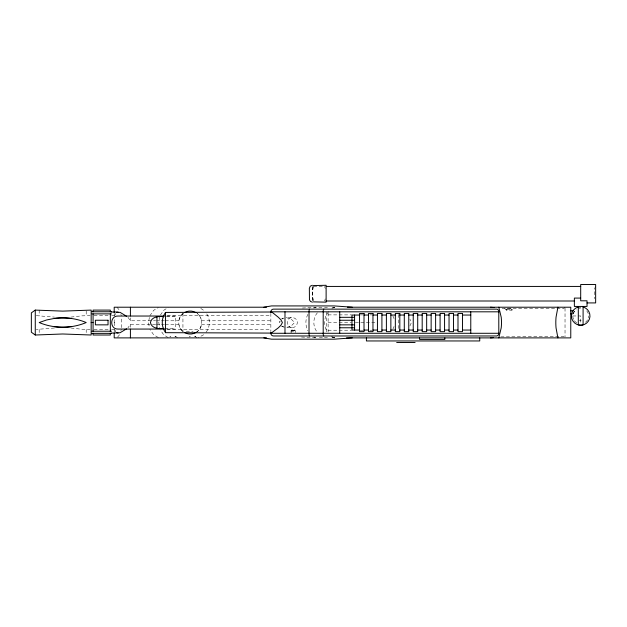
<?xml version="1.0" encoding="UTF-8"?>
<svg xmlns="http://www.w3.org/2000/svg" width="627" height="627" viewBox="0 0 627 627"><rect width="100%" height="100%" fill="white"/><g stroke="black" fill="none" stroke-linecap="round" stroke-linejoin="round"><path stroke-width="0.47" stroke-dasharray="3.13 2.35" d="M183.35 313.422C177.245 317.489 177.245 327.607 183.35 331.683M195.938 332.514C202.874 328.767 203.626 317.826 197.019 313.422M121.497 327.647L121.497 317.458M313.045 286.406L312.591 289.494A8.355 1.23 -90 0 0 312.591 297.935L313.045 301.023M325.295 298.867L324.527 300.999M120.886 330.774L121.262 329.293M155.637 324.324L130.408 324.324L127.947 327.819M159.822 316.635L158.796 322.552L159.822 328.47M149.367 317.458L148.528 322.552L149.367 327.647M313.398 286.68L312.74 290.074A7.218 1.066 -90 0 0 312.74 297.355L313.672 300.999M114.937 315.091L115.587 313.422M573.078 313.915L574.755 310.851M392.776 329.363L394.258 325.962M409.893 325.962L411.406 322.552L409.893 319.143M595.65 286.429L594.498 288.733L594.498 298.695M160.441 315.067L163.623 310.349L168.122 307.52M307.888 314.331C305.224 319.347 305.224 325.758 307.888 330.774M149.869 315.812L153.623 310.349L158.357 307.52M206.103 332.255C210.178 326.941 210.507 319.057 206.549 313.586M119.522 334.747L116.99 337.89M317.356 312.826C312.677 318.195 312.677 326.902 317.356 332.271M328.72 311.533C323.798 316.948 323.281 325.57 327.231 331.675M291.32 332.349C291.79 330.5 294.282 330.453 294.878 332.255M291.022 332.6L291.022 330.86L291.853 330.029L294.659 330.029L295.482 330.86L295.482 333.87M504.688 308.5L506.334 310.153L511.945 310.153L513.599 308.5M565.029 307.214L563.744 308.5L500.848 308.225M203.689 334.747L198.367 337.577M281.594 318.971L283.349 318.046M333.039 308.014L334.426 307.214L331.761 308.445M294.659 330.029L293.992 330.782L293.546 330.429M506.334 310.153L506.334 309.362L507.658 308.656L508.56 308.5L508.56 309.362M281.868 319.025L283.623 318.234M313.806 308.139L315.859 307.214M332.443 308.139L334.497 307.214M331.785 308.139L334.23 307.214M324.355 307.943L328.125 307.214M292.488 327.537C295.654 327.6 297.974 324.237 297.167 321.259C295.928 316.376 289.674 317.513 285.99 317.568L291.108 319.025L294.596 322.552L291.108 326.071L285.99 327.537L292.488 327.537C285.865 327.843 285.943 317.246 292.488 317.568M70.937 317.105L81.377 315.883L90.108 315.647M54.455 327.999L36.248 329.449M319.386 337.781L323.657 337.122M500.848 336.871L563.744 336.597L565.029 337.89M302.426 308.022L318.43 307.214L323.657 307.975M313.672 286.429L324.527 286.429L325.295 288.561M506.334 309.362L511.945 309.362L511.945 310.153M328.125 314.879L351.457 314.879M360.204 314.879L363.127 314.879M369.93 314.879L371.874 314.879M36.248 315.647L54.455 317.105M94.019 315.647L110.626 315.647M111.606 315.647L114.537 315.647M167.291 315.647L270.856 315.647M572.804 315.961L580.696 315.961L580.696 323.853M166.594 316.032L175.388 316.032L175.388 329.065L166.594 329.065M166.625 316.745L175.388 316.745M579.254 320.209L581.174 320.209M127.947 317.278L130.408 320.781L155.637 320.781M156.601 320.781L160.481 320.781M161.452 320.781L164.368 320.781M165.332 320.781L178.914 320.781M201.455 320.781L270.856 320.781M328.125 322.552L351.457 322.552M355.344 322.552L376.341 322.552M156.601 324.324L160.481 324.324M161.452 324.324L164.368 324.324M165.332 324.324L178.914 324.324M201.455 324.324L270.856 324.324M164.674 328.352L175.388 328.352M70.937 327.999L81.377 329.214L90.108 329.449M94.019 329.449L110.626 329.449M111.606 329.449L114.537 329.449M167.291 329.449L270.856 329.449M328.125 330.217L351.457 330.217M360.204 330.217L363.127 330.217M369.93 330.217L371.874 330.217M291.853 330.029L294.659 330.429M291.022 330.86L295.482 330.86M186.282 331.683L193.116 331.683M170.897 336.237L170.074 336.237L170.074 337.028M174.862 336.237L175.685 336.237L177.331 337.89M190.42 336.237L189.597 336.237L189.597 337.028M194.386 336.237L195.209 336.237L196.862 337.89M301.485 337.036L316.549 337.788M324.355 337.154L328.125 337.89M284.313 327.365L281.515 326.071M331.785 336.965L334.23 337.89M283.623 326.863L281.868 326.071M158.357 337.577L153.623 334.747L149.869 329.293M332.443 336.965L334.497 337.89L331.644 336.291M313.806 336.965L315.859 337.89M168.122 337.577L163.623 334.747L160.441 330.029M331.761 336.66L334.426 337.89M511.945 309.362L509.72 308.5L509.72 309.362M291.853 330.429L292.966 330.86L292.966 330.429M200.797 308.445L203.689 310.349M116.99 307.214L119.522 310.349M115.807 331.981L114.937 330.006M392.776 315.734L394.258 319.143M120.886 314.331L121.262 315.812M565.029 308.17L565.029 336.926M398.647 314.425L398.647 330.68M328.125 312.967L328.125 332.138M326.753 312.262L326.753 331.855M312.418 286.68L312.418 300.999M270.856 313.422L270.856 331.683M195.209 336.237L195.209 337.028M182.935 313.39L182.935 331.707M175.685 336.237L175.685 337.028M130.408 317.873L130.408 320.781M130.408 324.324L130.408 327.231M114.2 313.923L114.2 315.843M114.2 319.676L114.2 325.429M114.2 329.261L114.2 332.138M86.205 311.016L86.205 315.647M86.205 329.449L86.205 334.081M39.188 310.091L39.188 315.647M39.188 329.449L39.188 334.081M201.298 325.531A11.505 11.505 0 0 1 196.572 332.114M183.186 331.675A11.505 11.505 0 0 1 179.079 325.531M179.079 319.574A11.505 11.505 0 0 1 183.186 313.422M197.191 313.422A11.505 11.505 0 0 1 201.298 319.574M114.443 325.28A10.44 1.575 -90 0 1 114.443 319.825M579.207 307.512A8.582 8.582 0 0 1 580.696 307.379M587.53 319.903A7.892 7.892 0 0 1 584.646 322.795M576.754 322.795A7.892 7.892 0 0 1 573.862 319.903M573.548 319.3A7.892 7.892 0 0 1 576.174 309.495M578.658 308.343A7.892 7.892 0 0 1 580.696 308.069M586.739 310.89A7.892 7.892 0 0 1 588.322 318.007M279.955 321.259L279.752 322.552L279.987 321.259"/><path stroke-width="0.94" d="M271.264 312.003L165.536 312.426C161.163 318.728 161.163 326.377 165.536 332.671L271.264 333.094L278.349 327.819L280.904 325.28L282.409 322.552L280.904 319.825L278.349 317.278L272.243 312.364L271.264 312.003L270.856 312.614L270.856 311.815A2.68 2.68 0 0 1 273.537 309.135L497.133 309.15L498.246 309.918L498.786 311.462L498.802 333.282L498.246 335.186L496.882 335.97L273.537 335.97A2.68 2.68 0 0 1 270.856 333.282L270.856 332.49M557.905 307.214L556.047 317.168A25.409 10.541 -90 0 0 556.047 327.929L557.905 337.89M498.802 337.89L501.2 327.929A24.124 12.219 -90 0 0 501.2 317.168L498.802 307.214M313.351 285.567L326.118 285.277L326.118 302.151L313.351 301.861M126.529 328.861L120.086 332.733L111.308 333.094M35.269 310.091L31.35 312.873L31.35 332.232L35.269 335.014L62.692 333.987L91.158 335.014L91.158 310.091L62.692 311.117L35.269 310.091L35.269 335.014M116.638 312.364L120.086 312.364L126.529 316.235M163.702 316.745C158.992 315.984 151.428 316.69 150.425 322.552C151.428 328.407 158.992 329.112 163.702 328.352M263.849 307.214L271.53 305.921L334.23 305.921L352.272 307.214M54.455 318.406L46.516 319.989L39.188 322.552C54.008 328.783 71.376 328.783 86.205 322.552C76.251 318.297 65.153 317.074 54.455 318.406A50.905 40.387 0 0 1 70.937 318.406M490.463 337.89L493.3 337.608M352.272 337.89L334.23 339.176L271.53 339.176L263.849 337.89M312.418 285.277L310.247 286.171L309.354 288.318L309.456 299.894L310.553 301.524L312.418 302.151M326.118 286.429L580.696 286.429M580.696 298.084L574.363 298.084L574.363 306.438L587.029 306.438L587.029 300.803L580.696 300.803L580.696 284.509L595.65 284.509L595.65 302.919L587.029 302.919M326.118 300.999L574.363 300.999M266.522 307.214L114.2 307.214L114.2 312.967M347.452 307.214L570.774 307.214L570.774 337.89L346.488 337.89M570.774 310.851L573.164 310.851M91.903 311.76L111.504 311.76M270.856 311.815L498.802 311.815M111.308 312.003L118.119 312.003M91.903 313.876L111.504 313.876M570.774 313.915L572.31 313.915M359.537 315.044L351.966 315.044L351.966 330.053L359.537 330.053M364.013 315.044L368.488 315.044M372.963 315.044L377.438 315.044M381.914 315.044L386.389 315.044M390.864 315.044L395.339 315.044M399.814 315.044L404.29 315.044M408.765 315.044L413.24 315.044M417.715 315.044L422.19 315.044M426.666 315.044L431.141 315.044M435.616 315.044L440.091 315.044M444.567 315.044L449.042 315.044M453.517 315.044L457.992 315.044M462.467 315.044L470.775 315.044M164.635 316.032L118.001 316.032C109.631 315.718 109.631 329.387 118.001 329.065L164.635 329.065M339.724 317.325L354.584 317.325M339.724 320.248L354.584 320.248M91.158 322.552L93.078 322.552M339.724 324.849L354.584 324.849M339.724 327.772L354.584 327.772M364.013 330.053L368.488 330.053M372.963 330.053L377.438 330.053M381.914 330.053L386.389 330.053M390.864 330.053L395.339 330.053M399.814 330.053L404.29 330.053M408.765 330.053L413.24 330.053M417.715 330.053L422.19 330.053M426.666 330.053L431.141 330.053M435.616 330.053L440.091 330.053M444.567 330.053L449.042 330.053M453.517 330.053L457.992 330.053M462.467 330.053L470.775 330.053M91.903 331.221L111.504 331.221M91.903 333.345L111.504 333.345M270.856 333.282L498.802 333.282M266.522 337.89L114.2 337.89L114.2 333.094M396.687 342.491L415.113 342.491M490.463 307.214L494.241 307.583M118.119 333.094L116.638 332.733M583.094 306.438L583.094 324.919L580.696 325.233L578.298 324.919L578.298 306.438M479.733 337.89L479.733 340.955L366.411 340.955L366.411 337.89M470.775 311.815L470.775 333.282M444.841 337.89L444.841 339.419L419.573 339.419L419.573 337.89M354.584 315.044L354.584 330.053M339.724 311.815L339.724 333.282M284.987 311.815L284.987 333.282M165.536 312.426L165.536 332.671M156.946 316.745L156.946 328.352M130.408 307.214L130.408 315.93M130.408 329.167L130.408 337.89M110.328 311.76L110.328 310.091L93.078 310.091L93.078 311.76M110.328 313.876L110.328 331.683M110.328 333.345L110.328 335.014L93.078 335.014L93.078 333.345M93.078 313.876L93.078 331.221M309.597 335.947A2.72 0.572 -90 0 1 309.017 333.29L309.025 311.815A2.72 0.572 -90 0 1 309.597 309.15M323.775 335.947A2.72 0.572 -90 0 1 323.195 333.29L323.195 311.815A2.72 0.572 -90 0 1 323.775 309.15M195.938 332.514A11.505 11.505 0 0 1 184.432 332.514M184.432 312.591A11.505 11.505 0 0 1 195.938 312.591M70.937 326.691A50.905 40.387 0 0 1 54.455 326.691M583.094 307.003A9.272 9.272 0 0 1 588.291 321.283A9.272 9.272 0 0 1 573.102 321.283A9.272 9.272 0 0 1 578.298 307.003M364.013 313.453L359.537 313.453L359.537 331.652L364.013 331.652L364.013 313.453M372.963 313.453L368.488 313.453L368.488 331.652L372.963 331.652L372.963 313.453M381.914 313.453L377.438 313.453L377.438 331.652L381.914 331.652L381.914 313.453M390.864 313.453L386.389 313.453L386.389 331.652L390.864 331.652L390.864 313.453M399.814 313.453L395.339 313.453L395.339 331.652L399.814 331.652L399.814 313.453M408.765 313.453L404.29 313.453L404.29 331.652L408.765 331.652L408.765 313.453M417.715 313.453L413.24 313.453L413.24 331.652L417.715 331.652L417.715 313.453M426.666 313.453L422.19 313.453L422.19 331.652L426.666 331.652L426.666 313.453M435.616 313.453L431.141 313.453L431.141 331.652L435.616 331.652L435.616 313.453M444.567 313.453L440.091 313.453L440.091 331.652L444.567 331.652L444.567 313.453M453.517 313.453L449.042 313.453L449.042 331.652L453.517 331.652L453.517 313.453M462.467 313.453L457.992 313.453L457.992 331.652L462.467 331.652L462.467 313.453M108.032 320.248L95.382 320.248L95.382 324.849L108.032 324.849L108.032 320.248"/></g></svg>
